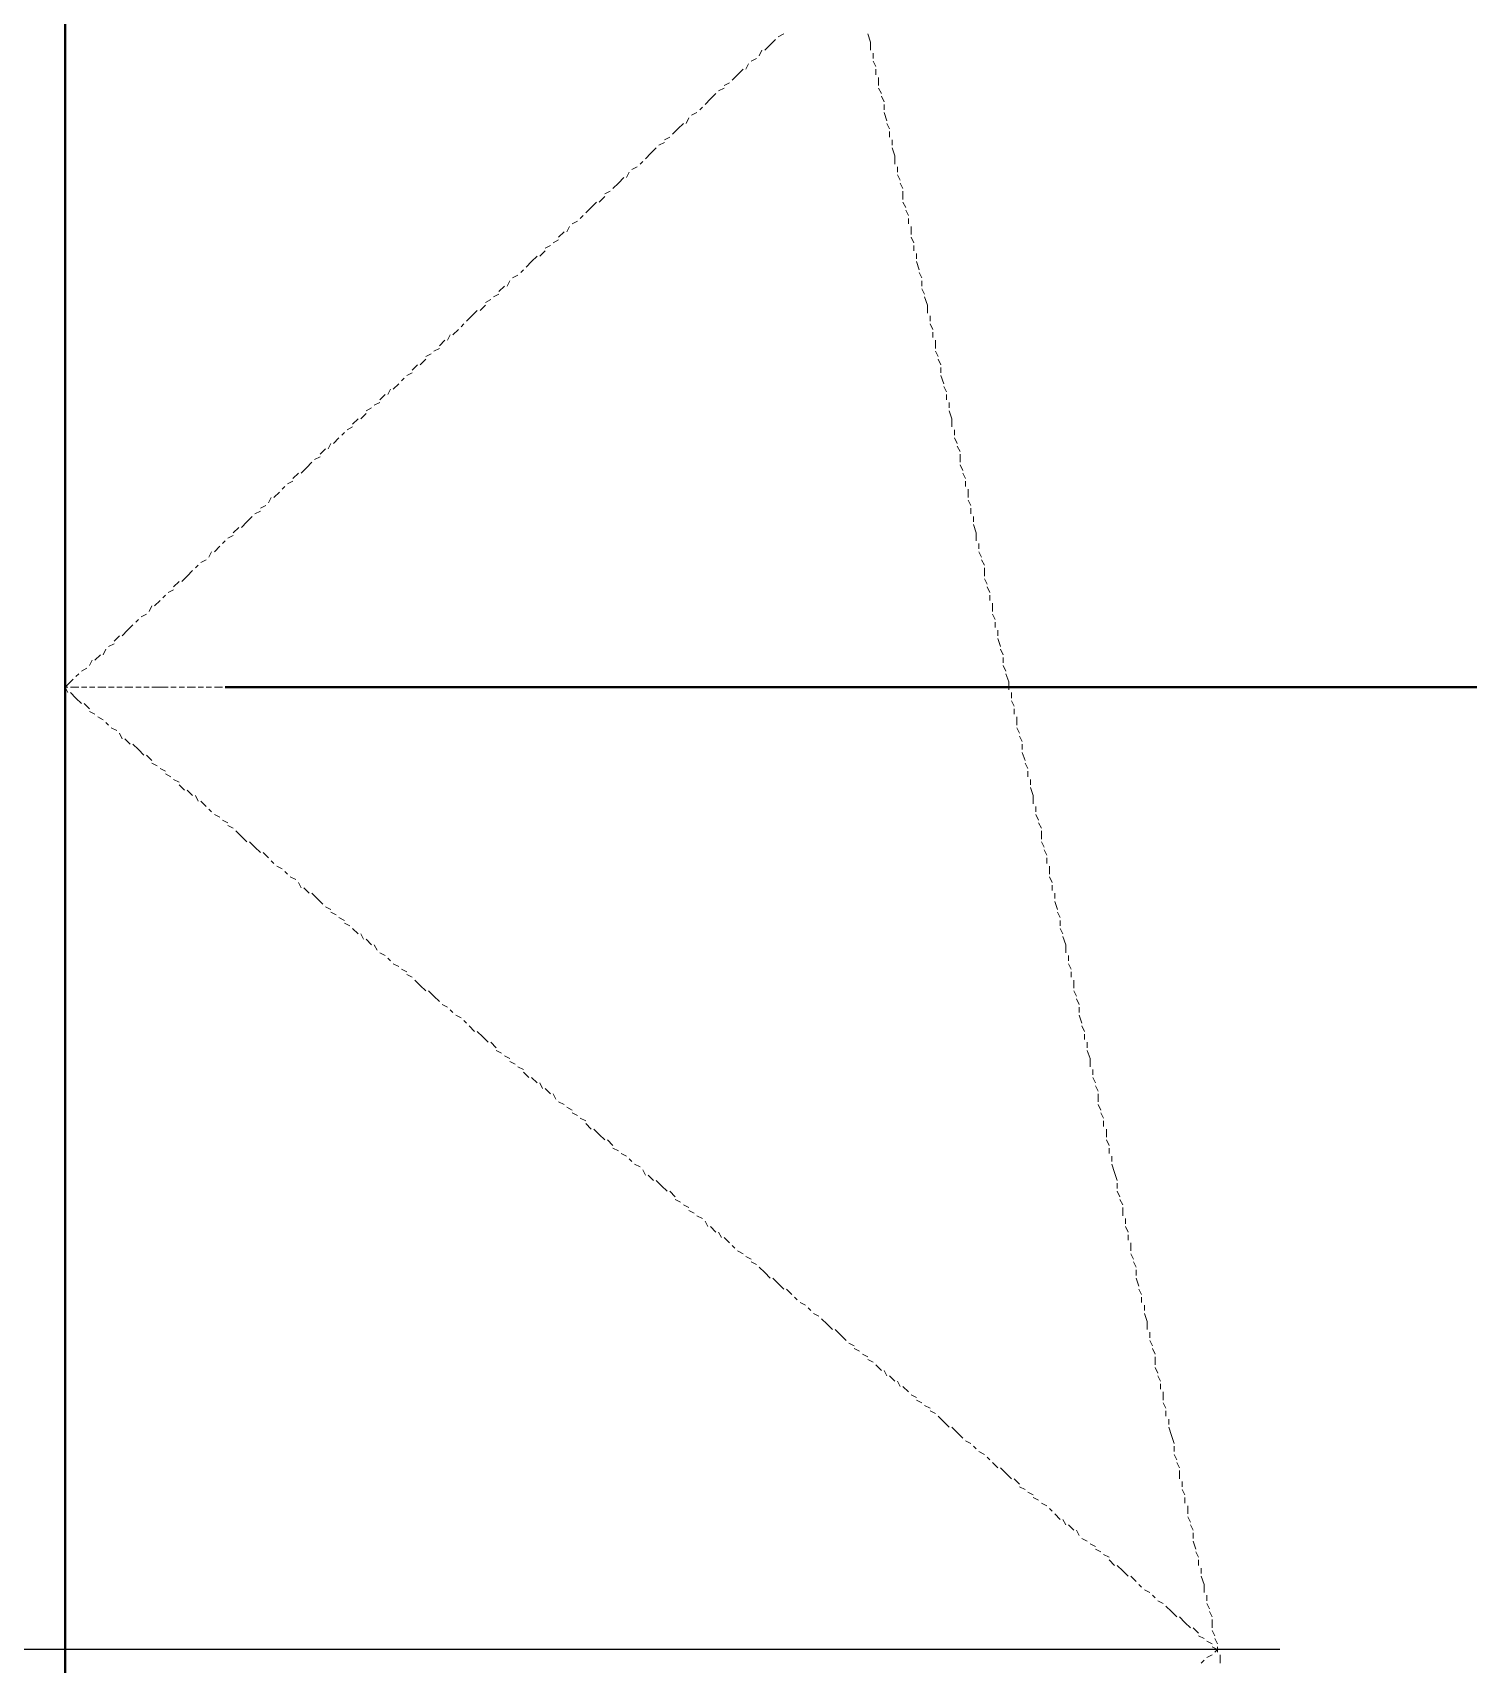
# Model space of a CAD drawing. Extents: x 8 to 21351, y 0 to 420.
# Drawn here: x 15692.34 to 15703.55, y 368.86 to 381.6 of the extents above; entities that cross this region are included whole.
import ezdxf

# ---------------------------------------------------------------- set-up
doc = ezdxf.new("R2010")
doc.units = 0

msp = doc.modelspace()

# ---------------------------------------------------------------- linework, layer by layer
at = {"color": 7, "lineweight": 40}
for p, q in [((15692.594, 397.743), (15692.594, 310.219)), ((15721.338, 376.491), (15693.842, 376.491))]:
    msp.add_line(p, q, dxfattribs=at)
at = {"color": 7, "lineweight": 25}
for p, q in [((15692.594, 381.593), (15692.594, 361.59)), ((15702.076, 368.977), (15682.095, 368.977))]:
    msp.add_line(p, q, dxfattribs=at)
at = {"color": 7, "lineweight": 5}
for p, q in [((15692.594, 381.55), (15692.594, 381.593)), ((15692.594, 381.487), (15692.594, 381.529)), ((15698.097, 381.508), (15698.055, 381.466)), ((15698.139, 381.55), (15698.097, 381.508)), ((15698.203, 381.593), (15698.16, 381.571)), ((15698.88, 381.529), (15698.859, 381.593)), ((15698.88, 381.466), (15698.88, 381.529)), ((15692.594, 381.402), (15692.594, 381.466)), ((15692.594, 381.339), (15692.594, 381.402)), ((15697.991, 381.402), (15697.949, 381.381)), ((15698.033, 381.466), (15698.012, 381.423)), ((15698.901, 381.402), (15698.901, 381.444)), ((15698.922, 381.339), (15698.901, 381.381)), ((15692.594, 381.275), (15692.594, 381.317)), ((15692.594, 381.212), (15692.594, 381.254)), ((15697.843, 381.275), (15697.801, 381.233)), ((15697.885, 381.317), (15697.843, 381.275)), ((15697.928, 381.36), (15697.906, 381.317)), ((15698.922, 381.275), (15698.922, 381.317)), ((15698.944, 381.19), (15698.944, 381.254)), ((15692.594, 381.127), (15692.594, 381.19)), ((15697.674, 381.127), (15697.631, 381.085)), ((15697.737, 381.169), (15697.695, 381.148)), ((15697.779, 381.212), (15697.737, 381.19)), ((15698.965, 381.127), (15698.944, 381.169)), ((15692.594, 381.063), (15692.594, 381.106)), ((15692.594, 381), (15692.594, 381.042)), ((15697.568, 381.021), (15697.547, 381)), ((15697.631, 381.085), (15697.589, 381.042)), ((15698.986, 381.063), (15698.965, 381.106)), ((15698.986, 381), (15698.986, 381.042)), ((15692.594, 380.915), (15692.594, 380.979)), ((15692.594, 380.852), (15692.594, 380.894)), ((15697.42, 380.894), (15697.377, 380.852)), ((15697.462, 380.937), (15697.441, 380.894)), ((15697.525, 380.979), (15697.483, 380.958)), ((15699.007, 380.915), (15698.986, 380.979)), ((15699.028, 380.852), (15699.007, 380.894)), ((15692.594, 380.788), (15692.594, 380.831)), ((15692.594, 380.704), (15692.594, 380.767)), ((15697.271, 380.746), (15697.229, 380.725)), ((15697.314, 380.788), (15697.271, 380.767)), ((15697.377, 380.852), (15697.335, 380.81)), ((15699.028, 380.788), (15699.028, 380.831)), ((15699.049, 380.725), (15699.049, 380.767)), ((15692.594, 380.64), (15692.594, 380.682)), ((15692.594, 380.577), (15692.594, 380.619)), ((15697.166, 380.661), (15697.123, 380.619)), ((15697.208, 380.704), (15697.166, 380.661)), ((15699.071, 380.64), (15699.049, 380.704)), ((15699.071, 380.577), (15699.071, 380.64)), ((15692.594, 380.492), (15692.594, 380.555)), ((15692.594, 380.428), (15692.594, 380.492)), ((15696.996, 380.513), (15696.975, 380.471)), ((15697.06, 380.555), (15697.017, 380.534)), ((15697.102, 380.598), (15697.081, 380.577)), ((15699.092, 380.513), (15699.092, 380.555)), ((15699.113, 380.45), (15699.092, 380.492)), ((15692.594, 380.365), (15692.594, 380.407)), ((15696.848, 380.365), (15696.806, 380.344)), ((15696.912, 380.428), (15696.869, 380.386)), ((15696.954, 380.471), (15696.912, 380.428)), ((15699.134, 380.386), (15699.113, 380.428)), ((15699.134, 380.301), (15699.134, 380.365)), ((15692.594, 380.301), (15692.594, 380.344)), ((15692.594, 380.217), (15692.594, 380.28)), ((15696.7, 380.238), (15696.658, 380.196)), ((15696.742, 380.28), (15696.7, 380.238)), ((15696.806, 380.323), (15696.763, 380.28)), ((15699.155, 380.238), (15699.134, 380.28)), ((15692.594, 380.153), (15692.594, 380.196)), ((15692.594, 380.09), (15692.594, 380.132)), ((15696.594, 380.132), (15696.552, 380.111)), ((15696.636, 380.174), (15696.615, 380.153)), ((15699.176, 380.174), (15699.155, 380.217)), ((15699.176, 380.111), (15699.176, 380.153)), ((15692.594, 380.005), (15692.594, 380.069)), ((15692.594, 379.942), (15692.594, 379.984)), ((15696.446, 379.984), (15696.404, 379.963)), ((15696.488, 380.048), (15696.446, 380.005)), ((15696.531, 380.09), (15696.509, 380.048)), ((15699.198, 380.026), (15699.198, 380.09)), ((15699.219, 379.963), (15699.198, 380.005)), ((15692.594, 379.878), (15692.594, 379.921)), ((15692.594, 379.793), (15692.594, 379.857)), ((15696.277, 379.857), (15696.234, 379.815)), ((15696.34, 379.899), (15696.298, 379.857)), ((15696.382, 379.942), (15696.34, 379.921)), ((15699.219, 379.899), (15699.219, 379.942)), ((15699.24, 379.836), (15699.24, 379.878)), ((15692.594, 379.73), (15692.594, 379.772)), ((15696.171, 379.751), (15696.15, 379.73)), ((15696.234, 379.815), (15696.192, 379.772)), ((15699.261, 379.751), (15699.24, 379.815)), ((15699.282, 379.688), (15699.261, 379.73)), ((15692.594, 379.666), (15692.594, 379.709)), ((15692.594, 379.582), (15692.594, 379.645)), ((15696.023, 379.624), (15695.98, 379.582)), ((15696.065, 379.666), (15696.044, 379.624)), ((15696.128, 379.709), (15696.086, 379.688)), ((15699.282, 379.624), (15699.282, 379.666)), ((15699.303, 379.561), (15699.282, 379.603)), ((15692.594, 379.518), (15692.594, 379.582)), ((15692.594, 379.455), (15692.594, 379.497)), ((15695.874, 379.476), (15695.832, 379.434)), ((15695.917, 379.518), (15695.874, 379.497)), ((15695.98, 379.561), (15695.938, 379.539)), ((15699.325, 379.476), (15699.303, 379.539)), ((15699.325, 379.413), (15699.325, 379.476)), ((15692.594, 379.391), (15692.594, 379.434)), ((15692.594, 379.307), (15692.594, 379.37)), ((15695.769, 379.391), (15695.726, 379.349)), ((15695.811, 379.434), (15695.769, 379.391)), ((15699.346, 379.349), (15699.346, 379.391)), ((15692.594, 379.243), (15692.594, 379.285)), ((15692.594, 379.18), (15692.594, 379.222)), ((15695.599, 379.243), (15695.578, 379.201)), ((15695.663, 379.285), (15695.62, 379.243)), ((15695.705, 379.328), (15695.684, 379.307)), ((15699.367, 379.285), (15699.346, 379.328)), ((15699.367, 379.222), (15699.367, 379.264)), ((15692.594, 379.095), (15692.594, 379.158)), ((15695.451, 379.095), (15695.409, 379.074)), ((15695.515, 379.137), (15695.472, 379.116)), ((15695.557, 379.201), (15695.515, 379.158)), ((15699.388, 379.137), (15699.388, 379.201)), ((15699.409, 379.074), (15699.388, 379.116)), ((15692.594, 379.031), (15692.594, 379.074)), ((15692.594, 378.968), (15692.594, 379.01)), ((15695.345, 379.01), (15695.303, 378.968)), ((15695.409, 379.053), (15695.366, 379.01)), ((15699.43, 379.01), (15699.409, 379.053)), ((15699.43, 378.947), (15699.43, 378.989)), ((15692.594, 378.883), (15692.594, 378.947)), ((15692.594, 378.82), (15692.594, 378.862)), ((15695.197, 378.862), (15695.155, 378.82)), ((15695.239, 378.904), (15695.218, 378.883)), ((15695.303, 378.947), (15695.261, 378.926)), ((15699.452, 378.862), (15699.43, 378.926)), ((15699.473, 378.799), (15699.452, 378.841)), ((15692.594, 378.756), (15692.594, 378.799)), ((15692.594, 378.672), (15692.594, 378.735)), ((15695.049, 378.714), (15695.007, 378.693)), ((15695.091, 378.777), (15695.049, 378.735)), ((15695.134, 378.82), (15695.112, 378.777)), ((15699.473, 378.735), (15699.473, 378.777)), ((15699.494, 378.672), (15699.494, 378.714)), ((15692.594, 378.608), (15692.594, 378.672)), ((15692.594, 378.545), (15692.594, 378.587)), ((15694.88, 378.587), (15694.837, 378.545)), ((15694.943, 378.629), (15694.901, 378.587)), ((15694.985, 378.672), (15694.943, 378.65)), ((15699.515, 378.587), (15699.494, 378.65)), ((15699.515, 378.524), (15699.515, 378.587)), ((15692.594, 378.481), (15692.594, 378.524)), ((15692.594, 378.396), (15692.594, 378.46)), ((15694.774, 378.481), (15694.753, 378.46)), ((15694.837, 378.524), (15694.795, 378.502)), ((15699.536, 378.46), (15699.536, 378.502)), ((15692.594, 378.333), (15692.594, 378.375)), ((15694.626, 378.354), (15694.583, 378.312)), ((15694.668, 378.396), (15694.647, 378.354)), ((15694.731, 378.439), (15694.689, 378.396)), ((15699.557, 378.396), (15699.536, 378.439)), ((15699.579, 378.333), (15699.557, 378.375)), ((15692.594, 378.269), (15692.594, 378.312)), ((15692.594, 378.185), (15692.594, 378.248)), ((15694.477, 378.206), (15694.435, 378.164)), ((15694.52, 378.248), (15694.477, 378.206)), ((15694.583, 378.291), (15694.541, 378.269)), ((15699.579, 378.248), (15699.579, 378.312)), ((15699.6, 378.185), (15699.579, 378.227)), ((15692.594, 378.121), (15692.594, 378.164)), ((15692.594, 378.058), (15692.594, 378.1)), ((15694.372, 378.1), (15694.329, 378.079)), ((15694.414, 378.164), (15694.372, 378.121)), ((15699.621, 378.121), (15699.6, 378.164)), ((15699.621, 378.058), (15699.621, 378.1)), ((15692.594, 377.973), (15692.594, 378.037)), ((15692.594, 377.91), (15692.594, 377.952)), ((15694.202, 377.973), (15694.181, 377.931)), ((15694.266, 378.015), (15694.223, 377.973)), ((15694.308, 378.058), (15694.287, 378.037)), ((15699.642, 377.973), (15699.642, 378.037)), ((15699.663, 377.91), (15699.642, 377.952)), ((15692.594, 377.846), (15692.594, 377.889)), ((15692.594, 377.762), (15692.594, 377.825)), ((15694.054, 377.825), (15694.012, 377.783)), ((15694.118, 377.867), (15694.075, 377.846)), ((15694.16, 377.91), (15694.118, 377.889)), ((15699.663, 377.846), (15699.663, 377.889)), ((15699.684, 377.783), (15699.684, 377.825)), ((15692.594, 377.698), (15692.594, 377.762)), ((15693.948, 377.74), (15693.906, 377.698)), ((15694.012, 377.783), (15693.969, 377.74)), ((15699.706, 377.698), (15699.684, 377.762)), ((15699.706, 377.635), (15699.706, 377.698)), ((15692.594, 377.635), (15692.594, 377.677)), ((15692.594, 377.571), (15692.594, 377.613)), ((15693.8, 377.592), (15693.758, 377.55)), ((15693.842, 377.635), (15693.821, 377.613)), ((15693.906, 377.677), (15693.864, 377.656)), ((15699.727, 377.571), (15699.727, 377.613)), ((15692.594, 377.486), (15692.594, 377.55)), ((15692.594, 377.423), (15692.594, 377.465)), ((15693.631, 377.444), (15693.61, 377.423)), ((15693.694, 377.486), (15693.652, 377.465)), ((15693.737, 377.55), (15693.715, 377.507)), ((15699.748, 377.507), (15699.727, 377.55)), ((15699.769, 377.444), (15699.748, 377.486)), ((15692.594, 377.359), (15692.594, 377.402)), ((15692.594, 377.275), (15692.594, 377.338)), ((15693.483, 377.317), (15693.44, 377.275)), ((15693.546, 377.359), (15693.504, 377.317)), ((15693.588, 377.402), (15693.546, 377.359)), ((15699.769, 377.359), (15699.769, 377.423)), ((15699.79, 377.296), (15699.769, 377.338)), ((15692.594, 377.211), (15692.594, 377.253)), ((15692.594, 377.148), (15692.594, 377.19)), ((15693.377, 377.211), (15693.356, 377.19)), ((15693.44, 377.253), (15693.398, 377.232)), ((15699.811, 377.232), (15699.79, 377.275)), ((15699.811, 377.169), (15699.811, 377.211)), ((15692.594, 377.063), (15692.594, 377.127)), ((15693.229, 377.063), (15693.186, 377.042)), ((15693.271, 377.127), (15693.25, 377.084)), ((15693.334, 377.169), (15693.292, 377.127)), ((15699.833, 377.084), (15699.833, 377.148)), ((15699.854, 377.021), (15699.833, 377.063)), ((15692.594, 376.999), (15692.594, 377.042)), ((15692.594, 376.936), (15692.594, 376.978)), ((15693.08, 376.936), (15693.038, 376.894)), ((15693.123, 376.978), (15693.08, 376.936)), ((15693.165, 377.021), (15693.144, 376.999)), ((15699.854, 376.957), (15699.854, 376.999)), ((15699.875, 376.894), (15699.875, 376.936)), ((15692.594, 376.851), (15692.594, 376.915)), ((15692.594, 376.788), (15692.594, 376.851)), ((15692.975, 376.83), (15692.932, 376.809)), ((15693.017, 376.894), (15692.975, 376.851)), ((15699.896, 376.809), (15699.875, 376.872)), ((15692.594, 376.724), (15692.594, 376.767)), ((15692.594, 376.661), (15692.594, 376.703)), ((15692.805, 376.703), (15692.784, 376.661)), ((15692.869, 376.745), (15692.826, 376.703)), ((15692.911, 376.788), (15692.89, 376.745)), ((15699.917, 376.745), (15699.896, 376.788)), ((15699.917, 376.682), (15699.917, 376.724)), ((15692.594, 376.576), (15692.594, 376.64)), ((15692.594, 376.513), (15692.594, 376.555)), ((15692.657, 376.555), (15692.615, 376.513)), ((15692.699, 376.597), (15692.678, 376.576)), ((15692.763, 376.64), (15692.721, 376.618)), ((15699.938, 376.618), (15699.917, 376.661)), ((15699.96, 376.534), (15699.938, 376.597)), ((15692.615, 376.513), (15692.594, 376.491)), ((15692.594, 376.491), (15692.615, 376.491)), ((15692.594, 376.491), (15692.615, 376.449)), ((15692.594, 376.449), (15692.594, 376.491)), ((15692.594, 376.364), (15692.594, 376.428)), ((15692.636, 376.491), (15692.699, 376.491)), ((15692.636, 376.449), (15692.678, 376.407)), ((15692.721, 376.491), (15692.763, 376.491)), ((15692.784, 376.491), (15692.826, 376.491)), ((15692.848, 376.491), (15692.911, 376.491)), ((15692.932, 376.491), (15692.975, 376.491)), ((15692.996, 376.491), (15693.038, 376.491)), ((15693.059, 376.491), (15693.123, 376.491)), ((15693.144, 376.491), (15693.186, 376.491)), ((15693.207, 376.491), (15693.25, 376.491)), ((15693.271, 376.491), (15693.334, 376.491)), ((15693.334, 376.491), (15693.398, 376.491)), ((15693.419, 376.491), (15693.461, 376.491)), ((15693.483, 376.491), (15693.525, 376.491)), ((15693.546, 376.491), (15693.61, 376.491)), ((15693.631, 376.491), (15693.673, 376.491)), ((15693.694, 376.491), (15693.737, 376.491)), ((15693.758, 376.491), (15693.821, 376.491)), ((15693.842, 376.491), (15693.885, 376.491)), ((15693.906, 376.491), (15693.948, 376.491)), ((15693.969, 376.491), (15694.033, 376.491)), ((15694.054, 376.491), (15694.096, 376.491)), ((15694.118, 376.491), (15694.16, 376.491)), ((15694.181, 376.491), (15694.245, 376.491)), ((15694.245, 376.491), (15694.308, 376.491)), ((15694.329, 376.491), (15694.372, 376.491)), ((15694.393, 376.491), (15694.435, 376.491)), ((15694.456, 376.491), (15694.52, 376.491)), ((15694.541, 376.491), (15694.583, 376.491)), ((15694.604, 376.491), (15694.647, 376.491)), ((15694.668, 376.491), (15694.731, 376.491)), ((15694.753, 376.491), (15694.795, 376.491)), ((15694.816, 376.491), (15694.858, 376.491)), ((15694.88, 376.491), (15694.943, 376.491)), ((15694.964, 376.491), (15695.007, 376.491)), ((15695.028, 376.491), (15695.07, 376.491)), ((15695.091, 376.491), (15695.155, 376.491)), ((15695.155, 376.491), (15695.218, 376.491)), ((15695.239, 376.491), (15695.282, 376.491)), ((15695.303, 376.491), (15695.345, 376.491)), ((15695.366, 376.491), (15695.43, 376.491)), ((15695.451, 376.491), (15695.493, 376.491)), ((15695.515, 376.491), (15695.557, 376.491)), ((15695.578, 376.491), (15695.642, 376.491)), ((15695.663, 376.491), (15695.705, 376.491)), ((15695.726, 376.491), (15695.769, 376.491)), ((15695.79, 376.491), (15695.853, 376.491)), ((15695.874, 376.491), (15695.917, 376.491)), ((15695.938, 376.491), (15695.98, 376.491)), ((15696.001, 376.491), (15696.065, 376.491)), ((15696.065, 376.491), (15696.128, 376.491)), ((15696.15, 376.491), (15696.192, 376.491)), ((15696.213, 376.491), (15696.255, 376.491)), ((15696.277, 376.491), (15696.34, 376.491)), ((15696.361, 376.491), (15696.404, 376.491)), ((15696.425, 376.491), (15696.467, 376.491)), ((15696.488, 376.491), (15696.552, 376.491)), ((15696.573, 376.491), (15696.615, 376.491)), ((15696.636, 376.491), (15696.679, 376.491)), ((15696.7, 376.491), (15696.763, 376.491)), ((15696.785, 376.491), (15696.827, 376.491)), ((15696.848, 376.491), (15696.89, 376.491)), ((15696.912, 376.491), (15696.975, 376.491)), ((15696.975, 376.491), (15697.039, 376.491)), ((15697.06, 376.491), (15697.102, 376.491)), ((15697.123, 376.491), (15697.166, 376.491)), ((15697.187, 376.491), (15697.25, 376.491)), ((15697.271, 376.491), (15697.314, 376.491)), ((15697.335, 376.491), (15697.377, 376.491)), ((15697.398, 376.491), (15697.462, 376.491)), ((15697.483, 376.491), (15697.525, 376.491)), ((15697.547, 376.491), (15697.589, 376.491)), ((15697.61, 376.491), (15697.674, 376.491)), ((15697.695, 376.491), (15697.737, 376.491)), ((15697.758, 376.491), (15697.801, 376.491)), ((15697.822, 376.491), (15697.864, 376.491)), ((15697.885, 376.491), (15697.949, 376.491)), ((15697.97, 376.491), (15698.012, 376.491)), ((15698.033, 376.491), (15698.076, 376.491)), ((15698.097, 376.491), (15698.16, 376.491)), ((15698.182, 376.491), (15698.224, 376.491)), ((15698.245, 376.491), (15698.287, 376.491)), ((15698.309, 376.491), (15698.372, 376.491)), ((15698.393, 376.491), (15698.436, 376.491)), ((15698.457, 376.491), (15698.499, 376.491)), ((15698.52, 376.491), (15698.584, 376.491)), ((15698.605, 376.491), (15698.647, 376.491)), ((15698.668, 376.491), (15698.711, 376.491)), ((15698.732, 376.491), (15698.774, 376.491)), ((15698.795, 376.491), (15698.859, 376.491)), ((15698.88, 376.491), (15698.922, 376.491)), ((15698.944, 376.491), (15698.986, 376.491)), ((15699.007, 376.491), (15699.071, 376.491)), ((15699.092, 376.491), (15699.134, 376.491)), ((15699.155, 376.491), (15699.198, 376.491)), ((15699.219, 376.491), (15699.282, 376.491)), ((15699.303, 376.491), (15699.346, 376.491)), ((15699.367, 376.491), (15699.409, 376.491)), ((15699.43, 376.491), (15699.494, 376.491)), ((15699.515, 376.491), (15699.557, 376.491)), ((15699.579, 376.491), (15699.621, 376.491)), ((15699.642, 376.491), (15699.684, 376.491)), ((15699.706, 376.491), (15699.769, 376.491)), ((15699.79, 376.491), (15699.833, 376.491)), ((15699.854, 376.491), (15699.896, 376.491)), ((15699.917, 376.491), (15699.96, 376.491)), ((15699.96, 376.47), (15699.96, 376.534)), ((15699.981, 376.407), (15699.981, 376.449)), ((15692.594, 376.301), (15692.594, 376.343)), ((15692.678, 376.407), (15692.721, 376.364)), ((15692.742, 376.364), (15692.784, 376.322)), ((15692.784, 376.301), (15692.826, 376.28)), ((15700.002, 376.343), (15699.981, 376.386)), ((15700.002, 376.28), (15700.002, 376.322)), ((15692.594, 376.238), (15692.594, 376.28)), ((15692.594, 376.153), (15692.594, 376.216)), ((15692.848, 376.259), (15692.89, 376.238)), ((15692.911, 376.216), (15692.932, 376.195)), ((15692.953, 376.174), (15692.996, 376.153)), ((15700.023, 376.195), (15700.023, 376.259)), ((15700.044, 376.132), (15700.023, 376.174)), ((15692.594, 376.089), (15692.594, 376.132)), ((15692.594, 376.026), (15692.594, 376.068)), ((15693.017, 376.132), (15693.038, 376.089)), ((15693.059, 376.089), (15693.102, 376.047)), ((15693.123, 376.047), (15693.165, 376.005)), ((15700.065, 376.068), (15700.044, 376.11)), ((15700.065, 376.005), (15700.065, 376.047)), ((15692.594, 375.941), (15692.594, 376.005)), ((15692.594, 375.878), (15692.594, 375.941)), ((15693.165, 376.005), (15693.207, 375.962)), ((15693.229, 375.962), (15693.271, 375.92)), ((15700.087, 375.92), (15700.065, 375.983)), ((15692.594, 375.814), (15692.594, 375.856)), ((15692.594, 375.751), (15692.594, 375.793)), ((15693.271, 375.899), (15693.313, 375.878)), ((15693.334, 375.856), (15693.377, 375.835)), ((15693.377, 375.814), (15693.419, 375.793)), ((15693.44, 375.772), (15693.483, 375.751)), ((15700.108, 375.856), (15700.087, 375.899)), ((15700.108, 375.793), (15700.108, 375.835)), ((15700.129, 375.729), (15700.129, 375.772)), ((15692.594, 375.666), (15692.594, 375.729)), ((15692.594, 375.603), (15692.594, 375.645)), ((15693.483, 375.729), (15693.525, 375.687)), ((15693.546, 375.687), (15693.588, 375.645)), ((15693.61, 375.645), (15693.631, 375.603)), ((15700.15, 375.645), (15700.129, 375.708)), ((15700.15, 375.581), (15700.15, 375.645)), ((15692.594, 375.539), (15692.594, 375.581)), ((15692.594, 375.454), (15692.594, 375.518)), ((15693.652, 375.603), (15693.694, 375.56)), ((15693.715, 375.539), (15693.737, 375.518)), ((15700.171, 375.518), (15700.171, 375.56)), ((15692.594, 375.391), (15692.594, 375.433)), ((15693.758, 375.497), (15693.8, 375.476)), ((15693.821, 375.454), (15693.864, 375.433)), ((15693.864, 375.412), (15693.906, 375.391)), ((15700.192, 375.454), (15700.171, 375.497)), ((15700.214, 375.391), (15700.192, 375.433)), ((15692.594, 375.327), (15692.594, 375.37)), ((15692.594, 375.243), (15692.594, 375.306)), ((15693.927, 375.37), (15693.969, 375.327)), ((15693.969, 375.327), (15694.012, 375.285)), ((15694.033, 375.285), (15694.075, 375.243)), ((15700.214, 375.306), (15700.214, 375.37)), ((15700.235, 375.243), (15700.214, 375.285)), ((15692.594, 375.179), (15692.594, 375.221)), ((15692.594, 375.116), (15692.594, 375.158)), ((15694.075, 375.243), (15694.118, 375.2)), ((15694.139, 375.2), (15694.181, 375.158)), ((15694.202, 375.137), (15694.223, 375.116)), ((15700.256, 375.179), (15700.235, 375.221)), ((15700.256, 375.116), (15700.256, 375.158)), ((15692.594, 375.031), (15692.594, 375.094)), ((15692.594, 374.967), (15692.594, 375.031)), ((15694.245, 375.094), (15694.287, 375.073)), ((15694.308, 375.052), (15694.329, 375.031)), ((15694.35, 375.01), (15694.393, 374.989)), ((15700.277, 375.031), (15700.277, 375.094)), ((15700.298, 374.967), (15700.277, 375.01)), ((15692.594, 374.904), (15692.594, 374.946)), ((15692.594, 374.841), (15692.594, 374.883)), ((15694.414, 374.967), (15694.435, 374.925)), ((15694.456, 374.925), (15694.499, 374.883)), ((15694.52, 374.883), (15694.562, 374.841)), ((15700.298, 374.904), (15700.298, 374.946)), ((15700.319, 374.841), (15700.319, 374.883)), ((15692.594, 374.756), (15692.594, 374.819)), ((15694.562, 374.841), (15694.604, 374.798)), ((15694.626, 374.777), (15694.668, 374.756)), ((15700.341, 374.756), (15700.319, 374.819)), ((15692.594, 374.692), (15692.594, 374.735)), ((15692.594, 374.629), (15692.594, 374.671)), ((15694.668, 374.735), (15694.71, 374.714)), ((15694.731, 374.692), (15694.774, 374.671)), ((15694.774, 374.65), (15694.816, 374.629)), ((15700.362, 374.692), (15700.341, 374.735)), ((15700.362, 374.629), (15700.362, 374.671)), ((15692.594, 374.544), (15692.594, 374.608)), ((15692.594, 374.481), (15692.594, 374.523)), ((15694.837, 374.608), (15694.88, 374.565)), ((15694.901, 374.565), (15694.922, 374.523)), ((15694.943, 374.523), (15694.985, 374.481)), ((15700.383, 374.565), (15700.362, 374.608)), ((15700.404, 374.481), (15700.383, 374.544)), ((15692.594, 374.417), (15692.594, 374.459)), ((15692.594, 374.332), (15692.594, 374.396)), ((15695.007, 374.481), (15695.028, 374.438)), ((15695.049, 374.417), (15695.091, 374.396)), ((15695.112, 374.375), (15695.134, 374.354)), ((15700.404, 374.417), (15700.404, 374.481)), ((15700.425, 374.354), (15700.425, 374.396)), ((15692.594, 374.269), (15692.594, 374.311)), ((15692.594, 374.205), (15692.594, 374.248)), ((15695.155, 374.332), (15695.197, 374.311)), ((15695.218, 374.29), (15695.261, 374.269)), ((15695.261, 374.248), (15695.303, 374.227)), ((15700.446, 374.29), (15700.425, 374.332)), ((15700.446, 374.227), (15700.446, 374.269)), ((15692.594, 374.121), (15692.594, 374.184)), ((15692.594, 374.057), (15692.594, 374.121)), ((15695.324, 374.205), (15695.366, 374.163)), ((15695.366, 374.163), (15695.409, 374.121)), ((15695.43, 374.121), (15695.472, 374.078)), ((15700.468, 374.142), (15700.468, 374.205)), ((15700.489, 374.078), (15700.468, 374.121)), ((15692.594, 373.994), (15692.594, 374.036)), ((15695.472, 374.078), (15695.515, 374.036)), ((15695.536, 374.015), (15695.578, 373.994)), ((15700.51, 374.015), (15700.489, 374.057)), ((15700.51, 373.952), (15700.51, 373.994)), ((15692.594, 373.93), (15692.594, 373.973)), ((15692.594, 373.846), (15692.594, 373.909)), ((15695.599, 373.973), (15695.62, 373.952)), ((15695.642, 373.93), (15695.684, 373.909)), ((15695.705, 373.888), (15695.726, 373.867)), ((15700.531, 373.867), (15700.51, 373.93)), ((15692.594, 373.782), (15692.594, 373.824)), ((15692.594, 373.719), (15692.594, 373.761)), ((15695.747, 373.846), (15695.79, 373.803)), ((15695.811, 373.803), (15695.853, 373.761)), ((15695.853, 373.761), (15695.896, 373.719)), ((15700.552, 373.803), (15700.531, 373.846)), ((15700.552, 373.74), (15700.552, 373.782)), ((15692.594, 373.634), (15692.594, 373.697)), ((15692.594, 373.57), (15692.594, 373.613)), ((15695.917, 373.719), (15695.959, 373.676)), ((15695.959, 373.655), (15696.001, 373.634)), ((15696.023, 373.613), (15696.065, 373.592)), ((15700.573, 373.676), (15700.573, 373.719)), ((15700.595, 373.592), (15700.573, 373.655)), ((15692.594, 373.507), (15692.594, 373.549)), ((15692.594, 373.422), (15692.594, 373.486)), ((15696.065, 373.57), (15696.107, 373.549)), ((15696.128, 373.528), (15696.171, 373.507)), ((15696.171, 373.486), (15696.213, 373.443)), ((15700.595, 373.528), (15700.595, 373.592)), ((15700.616, 373.465), (15700.616, 373.507)), ((15692.594, 373.359), (15692.594, 373.401)), ((15696.234, 373.443), (15696.277, 373.401)), ((15696.298, 373.401), (15696.319, 373.359)), ((15696.34, 373.359), (15696.382, 373.317)), ((15700.637, 373.401), (15700.616, 373.443)), ((15700.658, 373.338), (15700.637, 373.38)), ((15692.594, 373.295), (15692.594, 373.338)), ((15692.594, 373.211), (15692.594, 373.274)), ((15696.404, 373.317), (15696.425, 373.274)), ((15696.446, 373.253), (15696.488, 373.232)), ((15700.658, 373.253), (15700.658, 373.317)), ((15700.679, 373.19), (15700.658, 373.232)), ((15692.594, 373.147), (15692.594, 373.211)), ((15692.594, 373.084), (15692.594, 373.126)), ((15696.509, 373.211), (15696.552, 373.19)), ((15696.552, 373.168), (15696.594, 373.147)), ((15696.615, 373.126), (15696.658, 373.105)), ((15700.7, 373.126), (15700.679, 373.168)), ((15700.7, 373.062), (15700.7, 373.105)), ((15692.594, 373.02), (15692.594, 373.062)), ((15692.594, 372.935), (15692.594, 372.999)), ((15696.658, 373.084), (15696.7, 373.041)), ((15696.721, 373.041), (15696.763, 372.999)), ((15696.763, 372.999), (15696.806, 372.957)), ((15700.722, 372.978), (15700.722, 373.041)), ((15692.594, 372.872), (15692.594, 372.914)), ((15692.594, 372.808), (15692.594, 372.851)), ((15696.827, 372.957), (15696.869, 372.914)), ((15696.869, 372.893), (15696.912, 372.872)), ((15696.933, 372.851), (15696.975, 372.83)), ((15700.743, 372.914), (15700.722, 372.957)), ((15700.743, 372.851), (15700.743, 372.893)), ((15692.594, 372.724), (15692.594, 372.787)), ((15696.996, 372.808), (15697.017, 372.787)), ((15697.039, 372.766), (15697.081, 372.745)), ((15697.102, 372.724), (15697.123, 372.682)), ((15700.764, 372.787), (15700.764, 372.83)), ((15700.785, 372.703), (15700.764, 372.766)), ((15692.594, 372.66), (15692.594, 372.703)), ((15692.594, 372.597), (15692.594, 372.639)), ((15697.144, 372.682), (15697.187, 372.639)), ((15697.208, 372.639), (15697.25, 372.597)), ((15697.25, 372.597), (15697.293, 372.555)), ((15700.806, 372.639), (15700.785, 372.703)), ((15700.806, 372.576), (15700.806, 372.618)), ((15692.594, 372.512), (15692.594, 372.576)), ((15692.594, 372.449), (15692.594, 372.491)), ((15697.314, 372.555), (15697.356, 372.512)), ((15697.356, 372.491), (15697.398, 372.47)), ((15700.827, 372.512), (15700.806, 372.555)), ((15700.849, 372.449), (15700.827, 372.491)), ((15692.594, 372.385), (15692.594, 372.428)), ((15692.594, 372.3), (15692.594, 372.364)), ((15697.42, 372.449), (15697.462, 372.428)), ((15697.462, 372.406), (15697.504, 372.385)), ((15697.525, 372.364), (15697.568, 372.343)), ((15700.849, 372.364), (15700.849, 372.428)), ((15700.87, 372.3), (15700.87, 372.343)), ((15692.594, 372.237), (15692.594, 372.3)), ((15692.594, 372.173), (15692.594, 372.216)), ((15697.589, 372.322), (15697.61, 372.279)), ((15697.631, 372.279), (15697.674, 372.237)), ((15697.695, 372.237), (15697.716, 372.195)), ((15700.891, 372.237), (15700.87, 372.279)), ((15700.891, 372.173), (15700.891, 372.216)), ((15692.594, 372.11), (15692.594, 372.152)), ((15692.594, 372.025), (15692.594, 372.089)), ((15697.737, 372.195), (15697.779, 372.152)), ((15697.801, 372.131), (15697.822, 372.11)), ((15697.843, 372.089), (15697.885, 372.068)), ((15700.912, 372.089), (15700.912, 372.152)), ((15692.594, 371.962), (15692.594, 372.004)), ((15697.906, 372.046), (15697.949, 372.025)), ((15697.949, 372.004), (15697.991, 371.983)), ((15698.012, 371.962), (15698.055, 371.92)), ((15700.933, 372.025), (15700.912, 372.068)), ((15700.954, 371.962), (15700.933, 372.004)), ((15692.594, 371.898), (15692.594, 371.941)), ((15692.594, 371.814), (15692.594, 371.877)), ((15698.055, 371.92), (15698.097, 371.877)), ((15698.118, 371.877), (15698.16, 371.835)), ((15698.16, 371.835), (15698.203, 371.792)), ((15700.954, 371.898), (15700.954, 371.941)), ((15700.976, 371.814), (15700.954, 371.877)), ((15692.594, 371.75), (15692.594, 371.792)), ((15692.594, 371.687), (15692.594, 371.729)), ((15698.224, 371.792), (15698.266, 371.75)), ((15698.287, 371.729), (15698.309, 371.708)), ((15700.997, 371.75), (15700.976, 371.792)), ((15700.997, 371.687), (15700.997, 371.729)), ((15692.594, 371.602), (15692.594, 371.666)), ((15692.594, 371.538), (15692.594, 371.581)), ((15698.33, 371.687), (15698.372, 371.666)), ((15698.393, 371.644), (15698.414, 371.623)), ((15698.436, 371.602), (15698.478, 371.581)), ((15701.018, 371.623), (15701.018, 371.666)), ((15701.039, 371.538), (15701.018, 371.602)), ((15692.594, 371.475), (15692.594, 371.517)), ((15692.594, 371.39), (15692.594, 371.454)), ((15698.499, 371.56), (15698.541, 371.517)), ((15698.541, 371.517), (15698.584, 371.475)), ((15698.605, 371.475), (15698.647, 371.433)), ((15701.039, 371.475), (15701.039, 371.538)), ((15701.06, 371.411), (15701.06, 371.454)), ((15692.594, 371.327), (15692.594, 371.39)), ((15698.647, 371.433), (15698.69, 371.39)), ((15698.711, 371.369), (15698.753, 371.348)), ((15698.753, 371.327), (15698.795, 371.306)), ((15701.081, 371.348), (15701.06, 371.39)), ((15701.103, 371.284), (15701.081, 371.327)), ((15692.594, 371.263), (15692.594, 371.306)), ((15692.594, 371.2), (15692.594, 371.242)), ((15698.817, 371.284), (15698.859, 371.263)), ((15698.859, 371.242), (15698.901, 371.221)), ((15698.922, 371.2), (15698.965, 371.157)), ((15701.103, 371.2), (15701.103, 371.263)), ((15692.594, 371.115), (15692.594, 371.179)), ((15692.594, 371.052), (15692.594, 371.094)), ((15698.986, 371.157), (15699.007, 371.115)), ((15699.028, 371.115), (15699.071, 371.073)), ((15699.092, 371.073), (15699.113, 371.031)), ((15701.124, 371.136), (15701.103, 371.179)), ((15701.145, 371.073), (15701.124, 371.115)), ((15692.594, 370.988), (15692.594, 371.031)), ((15692.594, 370.904), (15692.594, 370.967)), ((15699.134, 371.031), (15699.176, 370.988)), ((15699.198, 370.967), (15699.24, 370.946)), ((15701.145, 371.009), (15701.145, 371.052)), ((15701.166, 370.925), (15701.166, 370.988)), ((15692.594, 370.84), (15692.594, 370.882)), ((15692.594, 370.776), (15692.594, 370.819)), ((15699.24, 370.925), (15699.282, 370.904)), ((15699.303, 370.882), (15699.346, 370.861)), ((15699.346, 370.84), (15699.388, 370.819)), ((15701.187, 370.861), (15701.166, 370.904)), ((15701.187, 370.798), (15701.187, 370.84)), ((15692.594, 370.692), (15692.594, 370.755)), ((15699.409, 370.798), (15699.452, 370.755)), ((15699.452, 370.755), (15699.494, 370.713)), ((15699.515, 370.713), (15699.557, 370.671)), ((15701.208, 370.734), (15701.208, 370.776)), ((15701.23, 370.649), (15701.208, 370.713)), ((15692.594, 370.628), (15692.594, 370.671)), ((15692.594, 370.565), (15692.594, 370.607)), ((15699.557, 370.671), (15699.6, 370.628)), ((15699.621, 370.607), (15699.663, 370.586)), ((15699.684, 370.565), (15699.706, 370.544)), ((15701.251, 370.586), (15701.23, 370.649)), ((15701.251, 370.522), (15701.251, 370.565)), ((15692.594, 370.48), (15692.594, 370.544)), ((15692.594, 370.417), (15692.594, 370.48)), ((15699.727, 370.522), (15699.769, 370.501)), ((15699.79, 370.48), (15699.811, 370.459)), ((15699.833, 370.438), (15699.875, 370.396)), ((15701.272, 370.459), (15701.251, 370.501)), ((15701.293, 370.396), (15701.272, 370.438)), ((15692.594, 370.353), (15692.594, 370.396)), ((15692.594, 370.29), (15692.594, 370.332)), ((15699.896, 370.396), (15699.938, 370.353)), ((15699.938, 370.353), (15699.981, 370.311)), ((15700.002, 370.311), (15700.044, 370.269)), ((15701.293, 370.311), (15701.293, 370.374)), ((15692.594, 370.205), (15692.594, 370.269)), ((15692.594, 370.142), (15692.594, 370.184)), ((15700.044, 370.247), (15700.087, 370.226)), ((15700.108, 370.205), (15700.15, 370.184)), ((15701.314, 370.247), (15701.314, 370.29)), ((15701.335, 370.184), (15701.314, 370.226)), ((15692.594, 370.078), (15692.594, 370.12)), ((15692.594, 369.993), (15692.594, 370.057)), ((15700.15, 370.163), (15700.192, 370.142)), ((15700.214, 370.12), (15700.256, 370.099)), ((15700.277, 370.078), (15700.298, 370.057)), ((15701.335, 370.12), (15701.335, 370.163)), ((15701.357, 370.036), (15701.357, 370.099)), ((15692.594, 369.93), (15692.594, 369.972)), ((15700.319, 370.036), (15700.362, 369.993)), ((15700.383, 369.993), (15700.404, 369.951)), ((15700.425, 369.951), (15700.468, 369.909)), ((15701.378, 369.972), (15701.357, 370.014)), ((15701.399, 369.909), (15701.378, 369.951)), ((15692.594, 369.866), (15692.594, 369.909)), ((15692.594, 369.782), (15692.594, 369.845)), ((15700.489, 369.909), (15700.51, 369.866)), ((15700.531, 369.845), (15700.573, 369.824)), ((15700.595, 369.803), (15700.637, 369.782)), ((15701.399, 369.845), (15701.399, 369.887)), ((15701.42, 369.76), (15701.399, 369.824)), ((15692.594, 369.718), (15692.594, 369.76)), ((15692.594, 369.655), (15692.594, 369.697)), ((15700.637, 369.76), (15700.679, 369.739)), ((15700.7, 369.718), (15700.743, 369.697)), ((15700.743, 369.676), (15700.785, 369.634)), ((15701.441, 369.697), (15701.42, 369.739)), ((15701.441, 369.634), (15701.441, 369.676)), ((15692.594, 369.57), (15692.594, 369.634)), ((15692.594, 369.507), (15692.594, 369.57)), ((15700.806, 369.634), (15700.849, 369.591)), ((15700.849, 369.591), (15700.891, 369.549)), ((15700.912, 369.549), (15700.954, 369.507)), ((15701.462, 369.57), (15701.462, 369.612)), ((15701.484, 369.485), (15701.462, 369.549)), ((15692.594, 369.443), (15692.594, 369.485)), ((15692.594, 369.38), (15692.594, 369.422)), ((15700.976, 369.485), (15700.997, 369.464)), ((15701.018, 369.443), (15701.06, 369.422)), ((15701.081, 369.401), (15701.103, 369.38)), ((15701.484, 369.422), (15701.484, 369.485)), ((15701.505, 369.358), (15701.505, 369.401)), ((15692.594, 369.295), (15692.594, 369.358)), ((15692.594, 369.231), (15692.594, 369.274)), ((15701.124, 369.358), (15701.166, 369.337)), ((15701.187, 369.316), (15701.23, 369.274)), ((15701.23, 369.274), (15701.272, 369.231)), ((15701.526, 369.295), (15701.505, 369.337)), ((15701.547, 369.231), (15701.526, 369.274)), ((15692.594, 369.168), (15692.594, 369.21)), ((15692.594, 369.083), (15692.594, 369.147)), ((15701.293, 369.231), (15701.335, 369.189)), ((15701.335, 369.189), (15701.378, 369.147)), ((15701.399, 369.147), (15701.441, 369.104)), ((15701.547, 369.147), (15701.547, 369.21)), ((15692.594, 369.02), (15692.594, 369.062)), ((15701.441, 369.083), (15701.484, 369.062)), ((15701.505, 369.041), (15701.547, 369.02)), ((15701.568, 369.083), (15701.547, 369.125)), ((15701.589, 369.02), (15701.568, 369.062)), ((15692.594, 368.956), (15692.594, 368.998)), ((15692.594, 368.871), (15692.594, 368.935)), ((15701.484, 368.893), (15701.462, 368.871)), ((15701.547, 368.935), (15701.505, 368.914)), ((15701.547, 368.998), (15701.589, 368.977)), ((15701.589, 368.977), (15701.568, 368.956)), ((15701.589, 368.956), (15701.589, 368.998)), ((15701.611, 368.871), (15701.611, 368.935))]:
    msp.add_line(p, q, dxfattribs=at)

doc.saveas('drawing.dxf')
